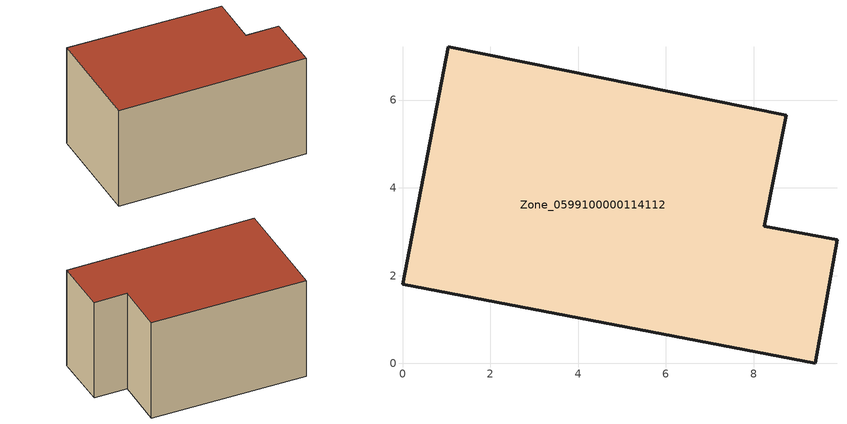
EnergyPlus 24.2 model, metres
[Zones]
Zone_0599100000114112
 floor ground (C_G): 0,1.8 1.04,7.22 8.74,5.65 8.24,3.12 9.9,2.82 9.4,0 z0
 wall outside (C_F): 9.4,0 9.9,2.82 8.24,3.12 8.74,5.65 1.04,7.22 0,1.8 9.4,0 z0:5.39
 roof outside (C_R): 1.04,7.22 0,1.8 9.4,0 9.9,2.82 8.24,3.12 8.74,5.65 z5.39
[BUILDING]
Pand.0599100000114112: North Axis=0; Terrain=City; Loads Convergence Tolerance Value=0.04; Temperature Convergence Tolerance Value=0.4; Solar Distribution=FullExterior; Maximum Number of Warmup Days=25; Minimum Number of Warmup Days=1
[Site:Location]
Rotterdam.The.Hague.AP_ZH_NLD Design_Conditions: Latitude=51.96; Longitude=4.45; Time Zone=1; Elevation=-4.5
[SITE:GROUNDTEMPERATURE:BUILDINGSURFACE]
18, 18, 18, 18, 18, 18, 18, 18, 18, 18, 18, 18
[MATERIAL] Thermal Absorptance=0.9; Solar Absorptance=0.7; Visible Absorptance=0.7
Name | Roughness | Thickness | Conductivity | Density | Specific Heat
G.TI.1946 | MediumSmooth | 0.15 | 1 | 540 | 1210
F.TI.1946 | Rough | 0.3 | 0.857143 | 1920 | 840
R.TI.1946 | MediumRough | 0.2 | 0.1 | 1500 | 1000
[CONSTRUCTION]
C_G: G.TI.1946
C_F: F.TI.1946
C_R: R.TI.1946
[ZONE]
Zone_0599100000114112: Type=1; Multiplier=1; Ceiling Height=Autocalculate; Volume=Autocalculate; Floor Area=autocalculate; Part of Total Floor Area=Yes
[ZONEINFILTRATION:DESIGNFLOWRATE]
Infil_Zone_0599100000114112: Zone or ZoneList or Space or SpaceList=Zone_0599100000114112; Schedule=AlwaysOn; Design Flow Rate Calculation Method=Flow/Area; Flow Rate per Floor Area=0.003; Constant Term Coefficient=1; Temperature Term Coefficient=0; Velocity Term Coefficient=0; Velocity Squared Term Coefficient=0
[HVACTEMPLATE:ZONE:IDEALLOADSAIRSYSTEM]
Zone_0599100000114112: Maximum Heating Supply Air Temperature=50; Minimum Cooling Supply Air Temperature=13; Maximum Heating Supply Air Humidity Ratio=0.0156; Minimum Cooling Supply Air Humidity Ratio=0.0077; Heating Limit=NoLimit; Cooling Limit=NoLimit; Dehumidification Control Type=ConstantSensibleHeatRatio; Cooling Sensible Heat Ratio=0.7; Dehumidification Setpoint=60; Humidification Control Type=None; Humidification Setpoint=30; Outdoor Air Method=None; Outdoor Air Flow Rate per Person=0.00944; Outdoor Air Flow Rate per Zone Floor Area=0; Outdoor Air Flow Rate per Zone=0; Demand Controlled Ventilation Type=None; Outdoor Air Economizer Type=NoEconomizer; Heat Recovery Type=None; Sensible Heat Recovery Effectiveness=0.7; Latent Heat Recovery Effectiveness=0.65
[ZONECONTROL:THERMOSTAT]
ThermostatControl_Zone_0599100000114112: Zone or ZoneList=Zone_0599100000114112; Control Type Schedule=DualSetpointControlType; Control 1=Thermostat_Zone_0599100000114112; Temperature Difference Between Cutout And Setpoint=0
[THERMOSTATSETPOINT:DUALSETPOINT]
Thermostat_Zone_0599100000114112: Heating Setpoint Temperature Schedule=HeatingSetpoint_Zone_0599100000114112; Cooling Setpoint Temperature Schedule=CoolingSetpoint_Zone_0599100000114112
[SCHEDULE:COMPACT]
HeatingSetpoint_Zone_0599100000114112: Through: 12/31, For: AllDays, Until: 24:00, 21
CoolingSetpoint_Zone_0599100000114112: Through: 12/31, For: AllDays, Until: 24:00, 24
DualSetpointControlType: Through: 12/31, For: AllDays, Until: 24:00, 4
AlwaysOn: Through: 12/31, For: AllDays, Until: 24:00, 1
